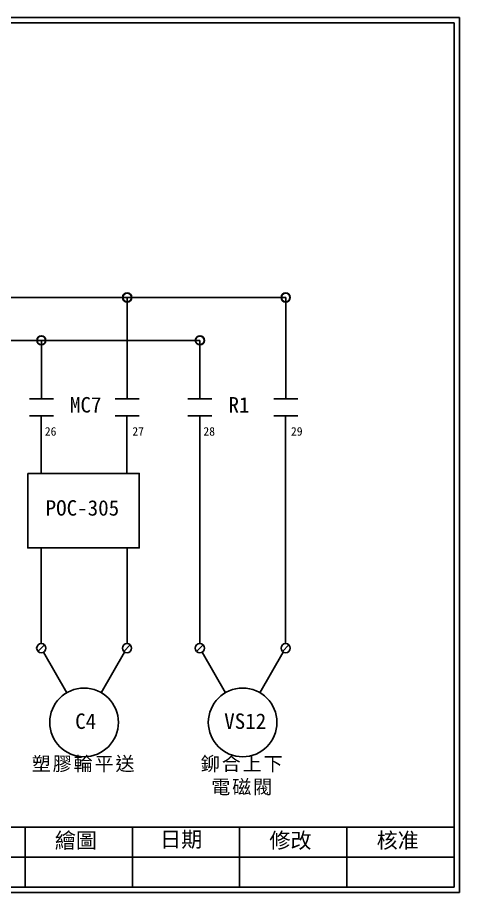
# Model space of a CAD drawing. Extents: x 10 to 297, y 3 to 207.
# Drawn here: x 194 to 297, y 3 to 207 of the extents above; entities that cross this region are included whole.
import ezdxf

# ---------------------------------------------------------------- set-up
doc = ezdxf.new("R2010")
doc.units = 0
doc.layers.get('0').update_dxf_attribs({"linetype": 'CONTINUOUS'})
doc.layers.add('圖框層', color=7, linetype='CONTINUOUS')
doc.layers.add('標尺寸層', color=3, linetype='CONTINUOUS')
doc.styles.add('STSL', font='KAIU.TTF')
doc.styles.add('標楷體', font='KAIU.TTF')

msp = doc.modelspace()

# ---------------------------------------------------------------- linework, layer by layer
for p, q in [((219.54, 141.71), (219.55, 118.06)), ((256.49, 141.71), (256.51, 118.06)), ((199.54, 131.71), (199.56, 118.06)), ((236.5, 131.71), (236.51, 118.06)), ((199.5, 114.09), (199.5, 108.23)), ((219.5, 114.09), (219.5, 108.23)), ((236.45, 114.09), (236.45, 108.23)), ((256.45, 114.09), (256.45, 108.23)), ((199.5, 108.23), (199.5, 100.69)), ((219.5, 108.23), (219.5, 100.69)), ((236.45, 108.23), (236.46, 100.69)), ((256.45, 108.23), (256.46, 100.69)), ((236.46, 100.69), (236.47, 61.02)), ((256.46, 100.69), (256.47, 61.02)), ((199.51, 83.32), (199.52, 61.02)), ((219.51, 83.32), (219.52, 61.02)), ((200.27, 60.71), (198.76, 59.2)), ((220.27, 60.71), (218.76, 59.2)), ((237.23, 60.71), (235.71, 59.2)), ((257.23, 60.71), (255.71, 59.2)), ((205.5, 49.58), (200.05, 59.03)), ((213.5, 49.58), (218.96, 59.04)), ((242.46, 49.58), (237.01, 59.03)), ((250.46, 49.58), (255.92, 59.04))]:
    msp.add_line(p, q)
for centre, radius in [((219.54, 141.71), 1.07), ((256.5, 141.71), 1.07), ((199.54, 131.71), 1.07), ((236.5, 131.71), 1.07), ((199.52, 59.95), 1.07), ((219.52, 59.95), 1.07), ((236.47, 59.95), 1.07), ((256.47, 59.95), 1.07), ((209.5, 42.65), 8), ((246.46, 42.65), 8)]:
    msp.add_circle(centre, radius)
at = {"layer": '圖框層', "color": 7}
for p, q in [((297, 206.97), (10, 206.97)), ((297, 3), (297, 206.97)), ((295.75, 205.72), (11.25, 205.72)), ((295.75, 4.25), (295.75, 205.72)), ((11.25, 18.25), (295.75, 18.25)), ((195.75, 4.25), (195.75, 18.25)), ((220.75, 4.25), (220.75, 18.25)), ((245.75, 4.25), (245.75, 18.25)), ((270.75, 4.25), (270.75, 18.25)), ((145.75, 11.25), (295.75, 11.25)), ((11.25, 4.25), (295.75, 4.25)), ((10, 3), (297, 3))]:
    msp.add_line(p, q, dxfattribs=at)
at = {"layer": '標尺寸層', "color": 7}
for p, q in [((42.11, 141.57), (256.49, 141.71)), ((22.23, 131.57), (236.5, 131.71)), ((196.77, 118.06), (202.34, 118.06)), ((216.77, 118.06), (222.34, 118.06)), ((233.72, 118.06), (239.29, 118.06)), ((253.72, 118.06), (259.29, 118.06)), ((196.77, 114.09), (202.34, 114.09)), ((199.5, 114.09), (199.5, 108.23)), ((216.77, 114.09), (222.34, 114.09)), ((233.72, 114.09), (239.29, 114.09)), ((236.45, 114.09), (236.45, 108.23)), ((253.72, 114.09), (259.29, 114.09))]:
    msp.add_line(p, q, dxfattribs=at)
msp.add_lwpolyline([(196.36, 100.69), (222.35, 100.69), (222.35, 83.32), (196.36, 83.32)], close=True, dxfattribs=at)
for centre in [(219.54, 141.71), (256.49, 141.71), (199.54, 131.71), (236.5, 131.71)]:
    msp.add_circle(centre, 1, dxfattribs=at)

# ---------------------------------------------------------------- texts
at = {"color": 0, "char_height": 3.25, "attachment_point": 2, "style": '標楷體'}
for s, insert, width in [('{\\T1.1;塑膠輪平送}', (209.5, 34.65), 28.0724), ('{\\T1.1;鉚合上下電磁閥}', (246.46, 34.65), 21.213)]:
    msp.add_mtext(s, dxfattribs=dict(at, insert=insert, width=width))
at = {"layer": '圖框層', "color": 4, "style": 'STSL'}
for s, height, p in [('MC7', 3.6, (206.21, 114.89)), ('R1', 3.6, (243.16, 114.89)), ('26', 2, (200.34, 109.49)), ('27', 2, (220.75, 109.49)), ('28', 2, (237.3, 109.49)), ('29', 2, (257.71, 109.49)), ('POC-305', 3.6, (200.54, 90.85)), ('C4', 3.6, (207.42, 41.13)), ('VS12', 3.6, (242.16, 41.13)), ('繪圖', 3.6, (202.69, 13.34)), ('日期', 3.6, (227.22, 13.59)), ('修改', 3.6, (252.69, 13.34)), ('核准', 3.6, (277.69, 13.34))]:
    msp.add_text(s, height=height, dxfattribs=at).set_placement(p)

doc.saveas('drawing.dxf')
